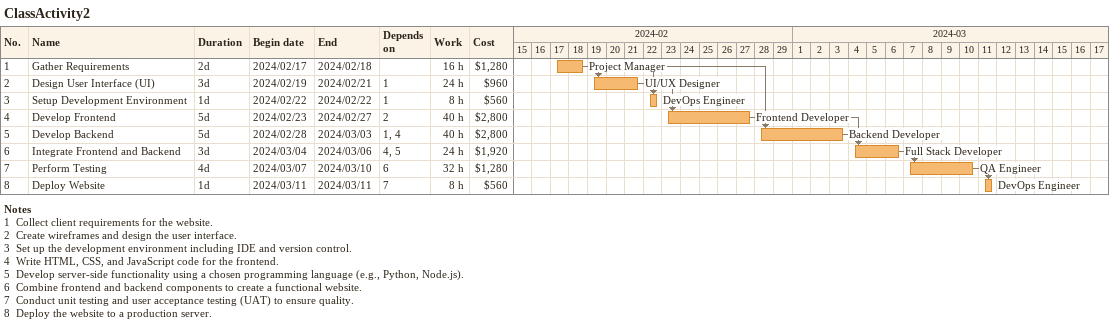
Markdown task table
ClassActivity2

| ID | Task | Duration | Start | Finish | Predecessors | Resources | Work (h) | Cost ($) |
|---|---|---|---|---|---|---|---|---|
| 1 | Gather Requirements | 2d | 2024-02-17 | 2024-02-18 |  | Project Manager | 16 | 1280 |
| 2 | Design User Interface (UI) | 3d | 2024-02-19 | 2024-02-21 | 1 | UI/UX Designer | 24 | 960 |
| 3 | Setup Development Environment | 1d | 2024-02-22 | 2024-02-22 | 1 | DevOps Engineer | 8 | 560 |
| 4 | Develop Frontend | 5d | 2024-02-23 | 2024-02-27 | 2 | Frontend Developer | 40 | 2800 |
| 5 | Develop Backend | 5d | 2024-02-28 | 2024-03-03 | 1, 4 | Backend Developer | 40 | 2800 |
| 6 | Integrate Frontend and Backend | 3d | 2024-03-04 | 2024-03-06 | 4, 5 | Full Stack Developer | 24 | 1920 |
| 7 | Perform Testing | 4d | 2024-03-07 | 2024-03-10 | 6 | QA Engineer | 32 | 1280 |
| 8 | Deploy Website | 1d | 2024-03-11 | 2024-03-11 | 7 | DevOps Engineer | 8 | 560 |

Notes
- 1: Collect client requirements for the website.
- 2: Create wireframes and design the user interface.
- 3: Set up the development environment including IDE and version control.
- 4: Write HTML, CSS, and JavaScript code for the frontend.
- 5: Develop server-side functionality using a chosen programming language (e.g., Python, Node.js).
- 6: Combine frontend and backend components to create a functional website.
- 7: Conduct unit testing and user acceptance testing (UAT) to ensure quality.
- 8: Deploy the website to a production server.
